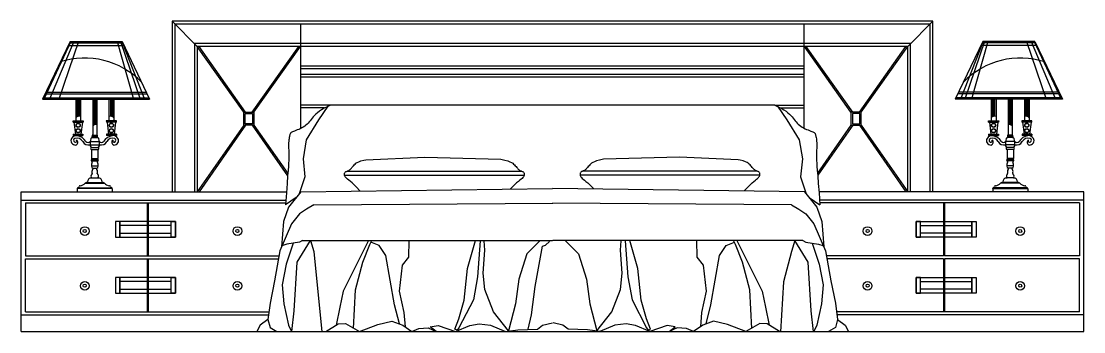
# Model space of a CAD drawing. Header units: millimetres. Extents: x 3060 to 28796, y 18778 to 36190.
# Drawn here: x 21089 to 24889, y 31130 to 32241 of the extents above; entities that cross this region are included whole.
import ezdxf

# ---------------------------------------------------------------- set-up
doc = ezdxf.new("R2010")
doc.units = ezdxf.units.MM

# ---------------------------------------------------------------- blocks, each defined once
blk = doc.blocks.new('A$C00A85CD1')
for p, q in [((3260.3, 1111), (539.7, 1111)), ((539.7, 1111), (539.7, 501)), ((539.7, 1111), (629.7, 1021)), ((3260.3, 1111), (3170.3, 1021)), ((3260.3, 501), (3260.3, 1111)), ((3250.3, 1101), (549.7, 1101)), ((549.7, 1101), (549.7, 501)), ((1000, 726.7), (1000, 1101)), ((2800, 728.4), (2800, 1101)), ((3250.3, 501), (3250.3, 1101)), ((174.4, 1038.6), (75.8, 832.4)), ((177, 1038.6), (80.8, 832.4)), ((188.5, 1038.6), (100.7, 832.4)), ((204.5, 1038.6), (133.9, 832.4)), ((172.4, 1034.4), (360.4, 1034.4)), ((174.4, 1038.6), (360.7, 1038.6)), ((342.6, 1038.6), (401.1, 832.4)), ((355.4, 1038.6), (425, 832.4)), ((359.3, 1038.6), (441.1, 832.4)), ((360.7, 1038.6), (459.3, 832.4)), ((3180.3, 1031), (619.7, 1031)), ((619.7, 1031), (619.7, 501)), ((3180.3, 501), (3180.3, 1031)), ((3439.3, 1038.6), (3340.7, 832.4)), ((3440.7, 1038.6), (3358.9, 832.4)), ((3444.6, 1038.6), (3375, 832.4)), ((3457.4, 1038.6), (3398.9, 832.4)), ((3625.6, 1038.6), (3439.3, 1038.6)), ((3627.6, 1034.4), (3439.6, 1034.4)), ((3595.5, 1038.6), (3666.1, 832.4)), ((3611.5, 1038.6), (3699.3, 832.4)), ((3623, 1038.6), (3719.2, 832.4)), ((3625.6, 1038.6), (3724.2, 832.4)), ((167.7, 1024.6), (367.4, 1024.6)), ((796.2, 786.3), (629.7, 1021)), ((3170.3, 1021), (629.7, 1021)), ((629.7, 1021), (629.7, 501)), ((802.4, 786.3), (635.9, 1021)), ((826.2, 786.3), (992.7, 1021)), ((832.4, 786.3), (998.9, 1021)), ((2967.6, 786.3), (2801.1, 1021)), ((2973.8, 786.3), (2807.3, 1021)), ((2997.6, 786.3), (3164.1, 1021)), ((3003.8, 786.3), (3170.3, 1021)), ((3170.3, 501), (3170.3, 1021)), ((3632.3, 1024.6), (3432.6, 1024.6)), ((2800, 950.4), (1000, 950.4)), ((2800, 940.4), (1000, 940.4)), ((2800, 921), (1000, 921)), ((2800, 911), (1000, 911)), ((77.8, 836.6), (457.3, 836.6)), ((84.7, 851.1), (450.4, 851.1)), ((87.4, 856.8), (447.7, 856.8)), ((3722.2, 836.6), (3342.7, 836.6)), ((3715.3, 851.1), (3349.6, 851.1)), ((3712.6, 856.8), (3352.3, 856.8)), ((75.8, 832.4), (459.3, 832.4)), ((194.8, 832.4), (194.8, 754.6)), ((195.8, 832.4), (195.8, 766.4)), ((197.6, 832.4), (197.6, 768)), ((202.1, 832.4), (202.1, 770.6)), ((207, 832.4), (207, 771.5)), ((212.3, 832.4), (212.3, 754.6)), ((256, 832.4), (256, 705.5)), ((256.9, 832.4), (256.9, 736.5)), ((257.6, 832.4), (257.6, 737.4)), ((259.2, 832.4), (259.2, 739.2)), ((262, 832.4), (262, 740.5)), ((267.1, 832.4), (267.1, 741.4)), ((270, 832.4), (270, 705.5)), ((313.7, 832.4), (313.7, 754.6)), ((319, 832.4), (319, 771.5)), ((323.8, 832.4), (323.8, 770.6)), ((328.4, 832.4), (328.4, 768)), ((330.1, 832.4), (330.1, 766.4)), ((331.1, 832.4), (331.1, 754.6)), ((1106.6, 811), (1000, 811)), ((1083.2, 801), (1000, 801)), ((1096.7, 806.8), (1063.7, 758.5)), ((1083.3, 799.8), (1074, 794.3)), ((1094, 805.3), (1083.3, 799.8)), ((1106.6, 811), (1094, 805.3)), ((2694.8, 811), (1106.6, 811)), ((2694.8, 811), (2800, 811)), ((2694.8, 811), (2707.3, 805.3)), ((2704.7, 806.8), (2737.7, 758.5)), ((2707.3, 805.3), (2718.1, 799.8)), ((2718.1, 799.8), (2727.3, 794.3)), ((2718.2, 801), (2800, 801)), ((3724.2, 832.4), (3340.7, 832.4)), ((3468.9, 832.4), (3468.9, 754.6)), ((3469.9, 832.4), (3469.9, 766.4)), ((3471.6, 832.4), (3471.6, 768)), ((3476.2, 832.4), (3476.2, 770.6)), ((3481, 832.4), (3481, 771.5)), ((3486.3, 832.4), (3486.3, 754.6)), ((3530, 832.4), (3530, 705.5)), ((3532.9, 832.4), (3532.9, 741.4)), ((3538, 832.4), (3538, 740.5)), ((3540.8, 832.4), (3540.8, 739.2)), ((3542.4, 832.4), (3542.4, 737.4)), ((3543.1, 832.4), (3543.1, 736.5)), ((3544, 832.4), (3544, 705.5)), ((3587.7, 832.4), (3587.7, 754.6)), ((3593, 832.4), (3593, 771.5)), ((3597.9, 832.4), (3597.9, 770.6)), ((3602.4, 832.4), (3602.4, 768)), ((3604.2, 832.4), (3604.2, 766.4)), ((3605.2, 832.4), (3605.2, 754.6)), ((796.2, 786.3), (832.4, 786.3)), ((796.2, 738.9), (796.2, 786.3)), ((801.2, 781.3), (827.4, 781.3)), ((801.2, 743.9), (801.2, 781.3)), ((827.4, 781.3), (827.4, 743.9)), ((832.4, 786.3), (832.4, 738.9)), ((1040.5, 764.2), (1036.8, 759.6)), ((1044.5, 768.9), (1040.5, 764.2)), ((1048.8, 773.8), (1044.5, 768.9)), ((1053.8, 778.7), (1048.8, 773.8)), ((1059.5, 783.8), (1053.8, 778.7)), ((1066.2, 789), (1059.5, 783.8)), ((1074, 794.3), (1066.2, 789)), ((2727.3, 794.3), (2735.2, 789)), ((2735.2, 789), (2741.9, 783.8)), ((2741.9, 783.8), (2747.6, 778.7)), ((2747.6, 778.7), (2752.5, 773.8)), ((2752.5, 773.8), (2756.9, 768.9)), ((2756.9, 768.9), (2760.9, 764.2)), ((2760.9, 764.2), (2764.6, 759.6)), ((3003.8, 786.3), (2967.6, 786.3)), ((2967.6, 786.3), (2967.6, 738.9)), ((2998.8, 781.3), (2972.6, 781.3)), ((2972.6, 781.3), (2972.6, 743.9)), ((2998.8, 743.9), (2998.8, 781.3)), ((3003.8, 738.9), (3003.8, 786.3)), ((185.2, 754.6), (222, 754.6)), ((185.5, 749.6), (185.2, 754.6)), ((185.5, 749.6), (221.6, 749.6)), ((188.3, 749.6), (193.6, 707.4)), ((218.8, 749.6), (213.5, 707.4)), ((222, 754.6), (221.6, 749.6)), ((304, 754.6), (304.4, 749.6)), ((340.8, 754.6), (304, 754.6)), ((340.5, 749.6), (304.4, 749.6)), ((307.2, 749.6), (312.4, 707.4)), ((337.6, 749.6), (332.4, 707.4)), ((340.5, 749.6), (340.8, 754.6)), ((796.2, 738.9), (629.7, 501)), ((802.3, 738.9), (635.8, 501)), ((832.4, 738.9), (796.2, 738.9)), ((827.4, 743.9), (801.2, 743.9)), ((826.3, 738.9), (952.8, 558.2)), ((832.4, 738.9), (953.4, 566)), ((992.3, 724.2), (986.9, 722)), ((997.9, 726.7), (992.3, 724.2)), ((1003.4, 729.4), (997.9, 726.7)), ((1008.8, 732.4), (1003.4, 729.4)), ((1013.8, 735.6), (1008.8, 732.4)), ((1018.3, 739.1), (1013.8, 735.6)), ((1022.3, 742.8), (1018.3, 739.1)), ((1063.7, 758.5), (1019.4, 686.4)), ((1026.1, 746.7), (1022.3, 742.8)), ((1029.7, 750.8), (1026.1, 746.7)), ((1033.2, 755.1), (1029.7, 750.8)), ((1036.8, 759.6), (1033.2, 755.1)), ((2737.7, 758.5), (2781.9, 686.4)), ((2764.6, 759.6), (2768.1, 755.1)), ((2768.1, 755.1), (2771.7, 750.8)), ((2771.7, 750.8), (2775.2, 746.7)), ((2775.2, 746.7), (2779, 742.8)), ((2779, 742.8), (2783.1, 739.1)), ((2783.1, 739.1), (2787.6, 735.6)), ((2787.6, 735.6), (2792.6, 732.4)), ((2792.6, 732.4), (2797.9, 729.4)), ((2797.9, 729.4), (2803.5, 726.7)), ((2803.5, 726.7), (2809, 724.2)), ((2809, 724.2), (2814.5, 722)), ((2967.6, 738.9), (2847.8, 567.8)), ((2973.7, 738.9), (2848.4, 559.9)), ((2967.6, 738.9), (3003.8, 738.9)), ((2972.6, 743.9), (2998.8, 743.9)), ((2997.7, 738.9), (3164.2, 501)), ((3003.8, 738.9), (3170.3, 501)), ((3459.5, 749.6), (3459.2, 754.6)), ((3459.2, 754.6), (3496, 754.6)), ((3459.5, 749.6), (3495.6, 749.6)), ((3462.4, 749.6), (3467.6, 707.4)), ((3492.8, 749.6), (3487.6, 707.4)), ((3496, 754.6), (3495.6, 749.6)), ((3614.8, 754.6), (3578, 754.6)), ((3578, 754.6), (3578.4, 749.6)), ((3614.5, 749.6), (3578.4, 749.6)), ((3581.2, 749.6), (3586.5, 707.4)), ((3611.7, 749.6), (3606.4, 707.4)), ((3614.5, 749.6), (3614.8, 754.6)), ((185.9, 707.4), (220.8, 707.4)), ((185.9, 707.4), (185.9, 702.4)), ((185.9, 702.4), (220.8, 702.4)), ((220.8, 707.4), (220.8, 702.4)), ((272.5, 697.3), (253.5, 697.3)), ((253.8, 701), (272.2, 701)), ((254.2, 703.8), (271.7, 703.8)), ((254.2, 695.4), (271.7, 695.4)), ((305.2, 707.4), (305.2, 702.4)), ((340.1, 707.4), (305.2, 707.4)), ((340.1, 702.4), (305.2, 702.4)), ((340.1, 707.4), (340.1, 702.4)), ((957.1, 686.3), (956.6, 681.4)), ((957.7, 690.7), (957.1, 686.3)), ((958.3, 694.6), (957.7, 690.7)), ((959, 698.1), (958.3, 694.6)), ((959.8, 701.1), (959, 698.1)), ((960.5, 703.7), (959.8, 701.1)), ((961.2, 706), (960.5, 703.7)), ((961.8, 707.8), (961.2, 706)), ((962.5, 709.4), (961.8, 707.8)), ((963.2, 710.7), (962.5, 709.4)), ((964.3, 711.9), (963.2, 710.7)), ((965.7, 713.1), (964.3, 711.9)), ((967.6, 714.2), (965.7, 713.1)), ((970, 715.4), (967.6, 714.2)), ((973.2, 716.7), (970, 715.4)), ((977.2, 718.2), (973.2, 716.7)), ((981.8, 720), (977.2, 718.2)), ((986.9, 722), (981.8, 720)), ((1019.4, 686.4), (1007.8, 618.9)), ((2781.9, 686.4), (2793.6, 618.9)), ((2814.5, 722), (2819.6, 720)), ((2819.6, 720), (2824.2, 718.2)), ((2824.2, 718.2), (2828.1, 716.7)), ((2828.1, 716.7), (2831.3, 715.4)), ((2831.3, 715.4), (2833.8, 714.2)), ((2833.8, 714.2), (2835.7, 713.1)), ((2835.7, 713.1), (2837.1, 711.9)), ((2837.1, 711.9), (2838.1, 710.7)), ((2838.1, 710.7), (2838.9, 709.4)), ((2838.9, 709.4), (2839.6, 707.8)), ((2839.6, 707.8), (2840.2, 706)), ((2840.2, 706), (2840.8, 703.7)), ((2840.8, 703.7), (2841.6, 701.1)), ((2841.6, 701.1), (2842.3, 698.1)), ((2842.3, 698.1), (2843, 694.6)), ((2843, 694.6), (2843.7, 690.7)), ((2843.7, 690.7), (2844.3, 686.3)), ((2844.3, 686.3), (2844.7, 681.4)), ((3459.9, 707.4), (3459.9, 702.4)), ((3459.9, 707.4), (3494.8, 707.4)), ((3459.9, 702.4), (3494.8, 702.4)), ((3494.8, 707.4), (3494.8, 702.4)), ((3527.5, 697.3), (3546.5, 697.3)), ((3546.2, 701), (3527.8, 701)), ((3545.8, 703.8), (3528.3, 703.8)), ((3545.8, 695.4), (3528.3, 695.4)), ((3614.1, 707.4), (3579.2, 707.4)), ((3579.2, 707.4), (3579.2, 702.4)), ((3614.1, 702.4), (3579.2, 702.4)), ((3614.1, 707.4), (3614.1, 702.4)), ((246.4, 669), (279.6, 669)), ((246.7, 680.8), (279.3, 680.8)), ((251.6, 659.7), (274.3, 659.7)), ((251.6, 651.7), (274.3, 651.7)), ((251.6, 651.7), (251.6, 620.1)), ((274.3, 651.7), (274.3, 620.1)), ((956.3, 675.9), (956.2, 670)), ((956.2, 670), (956.3, 663.6)), ((956.6, 681.4), (956.3, 675.9)), ((956.3, 663.6), (956.4, 656.8)), ((956.4, 656.8), (956.6, 649.7)), ((956.6, 649.7), (956.8, 642.4)), ((2844.8, 649.7), (2844.6, 642.4)), ((2844.7, 681.4), (2845, 675.9)), ((2845, 656.8), (2844.8, 649.7)), ((2845, 675.9), (2845.1, 670)), ((2845.1, 663.6), (2845, 656.8)), ((2845.1, 670), (2845.1, 663.6)), ((3553.6, 669), (3520.4, 669)), ((3553.3, 680.8), (3520.7, 680.8)), ((3548.4, 659.7), (3525.7, 659.7)), ((3548.4, 651.7), (3525.7, 651.7)), ((3525.7, 651.7), (3525.7, 620.1)), ((3548.4, 651.7), (3548.4, 620.1)), ((251.6, 620.1), (274.3, 620.1)), ((251.6, 615.7), (274.3, 615.7)), ((251.6, 611.3), (274.3, 611.3)), ((956.7, 612.5), (956.2, 603.7)), ((957, 620.1), (956.7, 612.5)), ((956.8, 642.4), (956.9, 635)), ((956.9, 635), (957, 627.5)), ((957, 627.5), (957, 620.1)), ((1007.8, 618.9), (1014.8, 553.8)), ((1201.4, 605.8), (1207.2, 608.6)), ((1207.2, 608.6), (1215.1, 611.4)), ((1215.1, 611.4), (1225.8, 614.2)), ((1225.8, 614.2), (1232.9, 615.7)), ((1232.9, 615.7), (1443.2, 625.1)), ((1443.2, 625.1), (1715.3, 617.1)), ((1715.3, 617.1), (1729.1, 614.2)), ((1729.1, 614.2), (1739.8, 611.4)), ((1739.8, 611.4), (1747.7, 608.6)), ((1747.7, 608.6), (1753.5, 605.8)), ((2049.8, 608.6), (2044, 605.8)), ((2057.7, 611.4), (2049.8, 608.6)), ((2068.4, 614.2), (2057.7, 611.4)), ((2082.2, 617.1), (2068.4, 614.2)), ((2354.3, 625.1), (2082.2, 617.1)), ((2564.6, 615.7), (2354.3, 625.1)), ((2571.7, 614.2), (2564.6, 615.7)), ((2582.4, 611.4), (2571.7, 614.2)), ((2590.3, 608.6), (2582.4, 611.4)), ((2596.1, 605.8), (2590.3, 608.6)), ((2793.6, 618.9), (2786.6, 553.8)), ((2844.4, 635), (2844.3, 627.5)), ((2844.3, 627.5), (2844.4, 620.1)), ((2844.6, 642.4), (2844.4, 635)), ((2844.4, 620.1), (2844.7, 612.5)), ((2844.7, 612.5), (2845.1, 603.7)), ((3548.4, 620.1), (3525.7, 620.1)), ((3548.4, 615.7), (3525.7, 615.7)), ((3548.4, 611.3), (3525.7, 611.3)), ((251.6, 593.8), (274.3, 593.8)), ((256.1, 585.1), (269.9, 585.1)), ((954.3, 577.5), (952.7, 557.4)), ((955.4, 592.5), (954.3, 577.5)), ((956.2, 603.7), (955.4, 592.5)), ((1157.3, 568.9), (1158.4, 570.5)), ((1158.4, 570.5), (1159.8, 571.8)), ((1159.8, 571.8), (1161.4, 572.9)), ((1161.4, 572.9), (1163.2, 573.7)), ((1163.2, 573.7), (1165.2, 574.5)), ((1165, 574.4), (1789.9, 574.4)), ((1165.2, 574.5), (1167.3, 575.3)), ((1167.3, 575.3), (1169.5, 576.2)), ((1169.5, 576.2), (1171.7, 577.4)), ((1171.7, 577.4), (1173.9, 578.9)), ((1173.9, 578.9), (1176.1, 580.8)), ((1176.1, 580.8), (1178.3, 583)), ((1178.3, 583), (1180.6, 585.5)), ((1180.6, 585.5), (1182.9, 588.2)), ((1182.9, 588.2), (1185.4, 591.1)), ((1185.4, 591.1), (1188, 594.1)), ((1188, 594.1), (1190.8, 597.1)), ((1190.8, 597.1), (1193.8, 600.1)), ((1193.8, 600.1), (1197.2, 602.9)), ((1197.2, 602.9), (1201.4, 605.8)), ((1753.5, 605.8), (1757.7, 602.9)), ((1757.7, 602.9), (1761.1, 600.1)), ((1761.1, 600.1), (1764.1, 597.1)), ((1764.1, 597.1), (1766.9, 594.1)), ((1766.9, 594.1), (1769.5, 591.1)), ((1769.5, 591.1), (1772, 588.2)), ((1772, 588.2), (1774.3, 585.5)), ((1774.3, 585.5), (1776.5, 583)), ((1776.5, 583), (1778.8, 580.8)), ((1778.8, 580.8), (1781, 578.9)), ((1781, 578.9), (1783.2, 577.4)), ((1783.2, 577.4), (1785.4, 576.2)), ((1785.4, 576.2), (1787.6, 575.3)), ((1787.6, 575.3), (1789.7, 574.5)), ((1789.7, 574.5), (1791.7, 573.7)), ((1791.7, 573.7), (1793.5, 572.9)), ((1793.5, 572.9), (1795.1, 571.8)), ((1795.1, 571.8), (1796.5, 570.5)), ((1796.5, 570.5), (1797.6, 568.9)), ((2001, 570.5), (1999.9, 568.9)), ((2002.4, 571.8), (2001, 570.5)), ((2004, 572.9), (2002.4, 571.8)), ((2005.8, 573.7), (2004, 572.9)), ((2007.8, 574.5), (2005.8, 573.7)), ((2632.4, 574.4), (2007.6, 574.4)), ((2009.9, 575.3), (2007.8, 574.5)), ((2012.1, 576.2), (2009.9, 575.3)), ((2014.3, 577.4), (2012.1, 576.2)), ((2016.5, 578.9), (2014.3, 577.4)), ((2018.7, 580.8), (2016.5, 578.9)), ((2020.9, 583), (2018.7, 580.8)), ((2023.2, 585.5), (2020.9, 583)), ((2025.5, 588.2), (2023.2, 585.5)), ((2028, 591.1), (2025.5, 588.2)), ((2030.6, 594.1), (2028, 591.1)), ((2033.4, 597.1), (2030.6, 594.1)), ((2036.4, 600.1), (2033.4, 597.1)), ((2039.7, 602.9), (2036.4, 600.1)), ((2044, 605.8), (2039.7, 602.9)), ((2600.3, 602.9), (2596.1, 605.8)), ((2603.7, 600.1), (2600.3, 602.9)), ((2606.7, 597.1), (2603.7, 600.1)), ((2609.5, 594.1), (2606.7, 597.1)), ((2612.1, 591.1), (2609.5, 594.1)), ((2614.5, 588.2), (2612.1, 591.1)), ((2616.9, 585.5), (2614.5, 588.2)), ((2619.1, 583), (2616.9, 585.5)), ((2621.3, 580.8), (2619.1, 583)), ((2623.6, 578.9), (2621.3, 580.8)), ((2625.8, 577.4), (2623.6, 578.9)), ((2628, 576.2), (2625.8, 577.4)), ((2630.2, 575.3), (2628, 576.2)), ((2632.3, 574.5), (2630.2, 575.3)), ((2634.2, 573.7), (2632.3, 574.5)), ((2636.1, 572.9), (2634.2, 573.7)), ((2637.7, 571.8), (2636.1, 572.9)), ((2639.1, 570.5), (2637.7, 571.8)), ((2640.2, 568.9), (2639.1, 570.5)), ((2845.1, 603.7), (2845.9, 592.5)), ((2845.9, 592.5), (2847.1, 577.5)), ((2847.1, 577.5), (2848.6, 557.4)), ((3548.4, 593.8), (3525.7, 593.8)), ((3543.9, 585.1), (3530.1, 585.1)), ((235.1, 533.9), (291.2, 533.9)), ((251.6, 550.2), (274.3, 550.2)), ((251.6, 550.2), (274.3, 550.2)), ((952.7, 557.4), (950.7, 530.9)), ((1014.8, 553.8), (993.7, 493.3)), ((1156.1, 564.7), (1156.5, 566.9)), ((1156.1, 562.3), (1156.1, 564.7)), ((1156.5, 559.7), (1156.1, 562.3)), ((1156.5, 566.9), (1157.3, 568.9)), ((1156.5, 560.1), (1798.4, 560.1)), ((1157.5, 557), (1156.5, 559.7)), ((1159, 554.3), (1157.5, 557)), ((1161.1, 551.6), (1159, 554.3)), ((1163.9, 548.8), (1161.1, 551.6)), ((1167.4, 545.9), (1163.9, 548.8)), ((1171.7, 542.4), (1167.4, 545.9)), ((1177, 538), (1171.7, 542.4)), ((1183.3, 532.6), (1177, 538)), ((1190.7, 525.8), (1183.3, 532.6)), ((1771.6, 532.6), (1764.2, 525.8)), ((1777.9, 538), (1771.6, 532.6)), ((1783.2, 542.4), (1777.9, 538)), ((1787.5, 545.9), (1783.2, 542.4)), ((1791, 548.8), (1787.5, 545.9)), ((1793.8, 551.6), (1791, 548.8)), ((1795.9, 554.3), (1793.8, 551.6)), ((1797.4, 557), (1795.9, 554.3)), ((1798.4, 559.7), (1797.4, 557)), ((1797.6, 568.9), (1798.4, 566.9)), ((1798.4, 566.9), (1798.8, 564.7)), ((1798.8, 562.3), (1798.4, 559.7)), ((1798.8, 564.7), (1798.8, 562.3)), ((1999.1, 566.9), (1998.7, 564.7)), ((1998.7, 564.7), (1998.7, 562.3)), ((1998.7, 562.3), (1999.1, 559.7)), ((2641, 560.1), (1999, 560.1)), ((1999.9, 568.9), (1999.1, 566.9)), ((1999.1, 559.7), (2000.1, 557)), ((2000.1, 557), (2001.6, 554.3)), ((2001.6, 554.3), (2003.7, 551.6)), ((2003.7, 551.6), (2006.4, 548.8)), ((2006.4, 548.8), (2010, 545.9)), ((2010, 545.9), (2014.3, 542.4)), ((2014.3, 542.4), (2019.6, 538)), ((2019.6, 538), (2025.9, 532.6)), ((2025.9, 532.6), (2033.3, 525.8)), ((2606.8, 525.8), (2614.2, 532.6)), ((2614.2, 532.6), (2620.5, 538)), ((2620.5, 538), (2625.8, 542.4)), ((2625.8, 542.4), (2630.1, 545.9)), ((2630.1, 545.9), (2633.6, 548.8)), ((2633.6, 548.8), (2636.4, 551.6)), ((2636.4, 551.6), (2638.5, 554.3)), ((2638.5, 554.3), (2640, 557)), ((2640, 557), (2641, 559.7)), ((2641, 566.9), (2640.2, 568.9)), ((2641.4, 564.7), (2641, 566.9)), ((2641, 559.7), (2641.4, 562.3)), ((2641.4, 562.3), (2641.4, 564.7)), ((2786.6, 553.8), (2807.7, 493.3)), ((2848.6, 557.4), (2850.7, 530.9)), ((3564.9, 533.9), (3508.8, 533.9)), ((3548.4, 550.2), (3525.7, 550.2)), ((3548.4, 550.2), (3525.7, 550.2)), ((0, 501), (948.4, 501)), ((0, 1), (0, 501)), ((200.4, 511.2), (200.4, 501)), ((200.4, 501), (325.5, 501)), ((325.4, 512.7), (201.2, 512.7)), ((202.7, 515.1), (323.2, 515.1)), ((228.6, 531.5), (297.3, 531.5)), ((325.5, 511.2), (325.5, 501)), ((948.1, 496.8), (944.9, 453.8)), ((950.7, 530.9), (948.1, 496.8)), ((999.9, 501), (955.4, 445.8)), ((999.9, 501), (1900, 513.1)), ((1199.3, 517.3), (1190.7, 525.8)), ((1211.5, 504.4), (1199.3, 517.3)), ((1755.6, 517.3), (1749.9, 511.3)), ((1764.2, 525.8), (1755.6, 517.3)), ((2801.5, 501), (1900, 513.1)), ((2033.3, 525.8), (2041.9, 517.3)), ((2041.9, 517.3), (2047.6, 511.3)), ((2586, 504.4), (2598.1, 517.3)), ((2598.1, 517.3), (2606.8, 525.8)), ((2801.4, 501), (2846, 445.8)), ((2850.7, 530.9), (2853.3, 496.8)), ((3800, 501), (2852.9, 501)), ((2853.3, 496.8), (2856.4, 453.8)), ((3474.5, 511.2), (3474.5, 501)), ((3599.6, 501), (3474.5, 501)), ((3474.6, 512.7), (3598.8, 512.7)), ((3597.3, 515.1), (3476.8, 515.1)), ((3571.4, 531.5), (3502.7, 531.5)), ((3599.6, 511.2), (3599.6, 501)), ((3800, 1), (3800, 501)), ((0, 471), (946.2, 471)), ((15, 461), (945.5, 461)), ((15, 461), (15, 271.3)), ((450.2, 461), (450.2, 271.3)), ((454.2, 461), (454.2, 271.3)), ((983.5, 480.7), (944.9, 453.8)), ((1046.8, 454.7), (1901.5, 460.7)), ((2754.6, 454.7), (1899.8, 460.7)), ((2817.8, 480.7), (2856.4, 453.8)), ((3800, 471), (2855.2, 471)), ((3785, 461), (2855.9, 461)), ((3298, 461), (3298, 271.3)), ((3302, 461), (3302, 271.3)), ((3785, 461), (3785, 271.3)), ((955.4, 445.8), (938.5, 395.1)), ((995, 421.6), (966.1, 386.6)), ((1019.7, 438.1), (995, 421.6)), ((1046.8, 454.7), (1019.7, 438.1)), ((2754.6, 454.7), (2781.6, 438.1)), ((2781.6, 438.1), (2806.4, 421.6)), ((2806.4, 421.6), (2835.2, 386.6)), ((2846, 445.8), (2862.9, 395.1)), ((352.6, 394.9), (337.2, 394.9)), ((337.2, 394.9), (337.2, 338.1)), ((450.2, 394.9), (352.6, 394.9)), ((352.6, 394.9), (352.6, 338.1)), ((352.6, 338.1), (352.6, 394.9)), ((450.2, 380.7), (352.6, 380.7)), ((352.6, 380.7), (352.6, 352.3)), ((551.7, 394.9), (454.2, 394.9)), ((536.3, 380.7), (454.2, 380.7)), ((536.3, 394.9), (551.7, 394.9)), ((536.3, 338.1), (536.3, 394.9)), ((551.7, 338.1), (551.7, 394.9)), ((551.7, 394.9), (551.7, 338.1)), ((551.7, 352.3), (551.7, 380.7)), ((966.1, 386.6), (924.9, 289.7)), ((938.5, 395.1), (931.1, 304.3)), ((2835.2, 386.6), (2876.5, 289.7)), ((2862.9, 395.1), (2870.3, 304.3)), ((3200.5, 338.1), (3200.5, 394.9)), ((3200.5, 394.9), (3298, 394.9)), ((3215.9, 394.9), (3200.5, 394.9)), ((3200.5, 394.9), (3200.5, 338.1)), ((3200.5, 352.3), (3200.5, 380.7)), ((3215.9, 338.1), (3215.9, 394.9)), ((3215.9, 380.7), (3298, 380.7)), ((3302, 394.9), (3399.5, 394.9)), ((3302, 380.7), (3399.5, 380.7)), ((3399.5, 394.9), (3399.5, 338.1)), ((3399.5, 394.9), (3415, 394.9)), ((3399.5, 338.1), (3399.5, 394.9)), ((3399.5, 380.7), (3399.5, 352.3)), ((3415, 394.9), (3415, 338.1)), ((352.6, 352.3), (450.2, 352.3)), ((454.2, 352.3), (536.3, 352.3)), ((3298, 352.3), (3215.9, 352.3)), ((3399.5, 352.3), (3302, 352.3)), ((337.2, 338.1), (352.6, 338.1)), ((352.6, 338.1), (450.2, 338.1)), ((454.2, 338.1), (551.7, 338.1)), ((551.7, 338.1), (536.3, 338.1)), ((935, 308.2), (931.5, 305.9)), ((950, 313), (935, 308.2)), ((973, 317.1), (947.5, 242.3)), ((995.6, 321.1), (950, 313)), ((986.7, 248.5), (1034.2, 326.8)), ((1006.1, 326.8), (995.6, 321.1)), ((1006.1, 326.8), (1900, 326.8)), ((1034.2, 326.8), (1046.6, 287.7)), ((1242.5, 326.8), (1151.7, 145.5)), ((1221.9, 248.5), (1246.6, 312.4)), ((1246.6, 312.4), (1253.8, 326.8)), ((1279.6, 308.3), (1250.6, 320.3)), ((1304.4, 273.2), (1279.6, 308.3)), ((1386.8, 326.8), (1384.8, 267.1)), ((1596.3, 225.8), (1624.5, 326.8)), ((1641.7, 324.8), (1631.3, 197)), ((1658.2, 291.8), (1656.1, 324.8)), ((1856.2, 326.8), (1808.7, 279.4)), ((1837.6, 162), (1864.4, 306.2)), ((1864.4, 306.2), (1874.7, 310.3)), ((1874.7, 310.3), (1889.2, 322.7)), ((2795.2, 326.8), (1901.4, 326.8)), ((1945.2, 326.8), (1992.6, 279.4)), ((2143.2, 291.8), (2145.3, 324.8)), ((2159.7, 324.8), (2170, 197)), ((2205.1, 225.8), (2176.9, 326.8)), ((2414.6, 326.8), (2416.5, 267.1)), ((2497, 273.2), (2521.7, 308.3)), ((2521.7, 308.3), (2550.8, 320.3)), ((2554.7, 312.4), (2547.5, 326.8)), ((2579.5, 248.5), (2554.7, 312.4)), ((2558.9, 326.8), (2649.6, 145.5)), ((2767.2, 326.8), (2754.8, 287.7)), ((2814.6, 248.5), (2767.2, 326.8)), ((2795.2, 326.8), (2805.8, 321.1)), ((2805.8, 321.1), (2851.4, 313)), ((2828.3, 317.1), (2853.8, 242.3)), ((2851.4, 313), (2866.3, 308.2)), ((2866.3, 308.2), (2869.9, 305.9)), ((3298, 338.1), (3200.5, 338.1)), ((3200.5, 338.1), (3215.9, 338.1)), ((3399.5, 338.1), (3302, 338.1)), ((3415, 338.1), (3399.5, 338.1)), ((15, 271.3), (921.7, 271.3)), ((924.9, 289.7), (906.3, 182.6)), ((1046.6, 287.7), (1075.4, 0)), ((1335.3, 96), (1304.4, 273.2)), ((1384.8, 267.1), (1362.1, 238.2)), ((1652, 209.4), (1658.2, 291.8)), ((1808.7, 279.4), (1779.8, 188.8)), ((1992.6, 279.4), (2021.5, 188.8)), ((2149.4, 209.4), (2143.2, 291.8)), ((2416.5, 267.1), (2439.2, 238.2)), ((2466, 96), (2497, 273.2)), ((2754.8, 287.7), (2725.9, 178.5)), ((2876.5, 289.7), (2895.1, 182.6)), ((3298, 271.3), (2879.7, 271.3)), ((3785, 271.3), (3302, 271.3)), ((15, 261.3), (919.9, 261.3)), ((15, 71), (15, 261.3)), ((450.2, 261.3), (450.2, 71)), ((454.2, 261.3), (454.2, 71)), ((947.5, 242.3), (933.1, 168.2)), ((976.4, 75.4), (986.7, 248.5)), ((1195.1, 149.6), (1221.9, 248.5)), ((1362.1, 238.2), (1351.8, 145.5)), ((2439.2, 238.2), (2449.5, 145.5)), ((2606.3, 149.6), (2579.5, 248.5)), ((2824.9, 75.4), (2814.6, 248.5)), ((2853.8, 242.3), (2868.3, 168.2)), ((3298, 261.3), (2881.4, 261.3)), ((3298, 261.3), (3298, 71)), ((3785, 261.3), (3302, 261.3)), ((3302, 261.3), (3302, 71)), ((3785, 71), (3785, 261.3)), ((352.6, 194.6), (337.2, 194.6)), ((337.2, 194.6), (337.2, 137.8)), ((450.2, 194.6), (352.6, 194.6)), ((352.6, 194.6), (352.6, 137.8)), ((352.6, 137.8), (352.6, 194.6)), ((551.7, 194.6), (454.2, 194.6)), ((536.3, 194.6), (551.7, 194.6)), ((536.3, 137.8), (536.3, 194.6)), ((551.7, 137.8), (551.7, 194.6)), ((551.7, 194.6), (551.7, 137.8)), ((1583.9, 112.5), (1596.3, 225.8)), ((1631.3, 197), (1616.9, 114.6)), ((1658.2, 151.7), (1652, 209.4)), ((2143.2, 151.7), (2149.4, 209.4)), ((2170, 197), (2184.5, 114.6)), ((2217.5, 112.5), (2205.1, 225.8)), ((3200.5, 137.8), (3200.5, 194.6)), ((3200.5, 194.6), (3298, 194.6)), ((3215.9, 194.6), (3200.5, 194.6)), ((3200.5, 194.6), (3200.5, 137.8)), ((3215.9, 137.8), (3215.9, 194.6)), ((3302, 194.6), (3399.5, 194.6)), ((3399.5, 194.6), (3399.5, 137.8)), ((3399.5, 194.6), (3415, 194.6)), ((3399.5, 137.8), (3399.5, 194.6)), ((3415, 194.6), (3415, 137.8)), ((450.2, 180.4), (352.6, 180.4)), ((352.6, 180.4), (352.6, 152)), ((352.6, 152), (450.2, 152)), ((536.3, 180.4), (454.2, 180.4)), ((454.2, 152), (536.3, 152)), ((551.7, 152), (551.7, 180.4)), ((906.3, 182.6), (889.8, 102.2)), ((933.1, 168.2), (939.3, 100.2)), ((1779.8, 188.8), (1767.5, 100.2)), ((1825.2, 61), (1837.6, 162)), ((2021.5, 188.8), (2033.9, 100.2)), ((2725.9, 178.5), (2715.6, 0)), ((2868.3, 168.2), (2862.1, 100.2)), ((2895.1, 182.6), (2911.6, 102.2)), ((3200.5, 152), (3200.5, 180.4)), ((3215.9, 180.4), (3298, 180.4)), ((3298, 152), (3215.9, 152)), ((3302, 180.4), (3399.5, 180.4)), ((3399.5, 152), (3302, 152)), ((3399.5, 180.4), (3399.5, 152)), ((337.2, 137.8), (352.6, 137.8)), ((352.6, 137.8), (450.2, 137.8)), ((454.2, 137.8), (551.7, 137.8)), ((551.7, 137.8), (536.3, 137.8)), ((1151.7, 145.5), (1139.4, 87.8)), ((1188.9, 11.6), (1195.1, 149.6)), ((1351.8, 145.5), (1368.3, 69.2)), ((1616.9, 114.6), (1565.3, 13.6)), ((1689.1, 71.3), (1658.2, 151.7)), ((2112.3, 71.3), (2143.2, 151.7)), ((2184.5, 114.6), (2236, 13.6)), ((2449.5, 145.5), (2433, 69.2)), ((2612.5, 11.6), (2606.3, 149.6)), ((2649.6, 145.5), (2662, 87.8)), ((3298, 137.8), (3200.5, 137.8)), ((3200.5, 137.8), (3215.9, 137.8)), ((3399.5, 137.8), (3302, 137.8)), ((3415, 137.8), (3399.5, 137.8)), ((889.8, 102.2), (881.5, 44.5)), ((939.3, 100.2), (955.8, 23.9)), ((1139.4, 87.8), (1126.1, 23.6)), ((1352.3, 28.3), (1335.3, 96)), ((1565.3, 46.6), (1583.9, 112.5)), ((1767.5, 100.2), (1742.7, 3.3)), ((2033.9, 100.2), (2058.6, 3.3)), ((2236, 46.6), (2217.5, 112.5)), ((2449.1, 28.3), (2466, 96)), ((2662, 87.8), (2675.3, 23.6)), ((2862.1, 100.2), (2845.6, 23.9)), ((2911.6, 102.2), (2919.8, 44.5)), ((0, 61), (883.9, 61)), ((15, 71), (885.3, 71)), ((881.7, 44.1), (854.7, 23.9)), ((881.5, 44.5), (889.8, 15.7)), ((967.9, 1), (976.4, 75.4)), ((1275.5, 26), (1325, 38.3)), ((1325, 38.3), (1364.2, 23.9)), ((1368.3, 69.2), (1372.6, 18.2)), ((1550.9, 9.5), (1565.3, 46.6)), ((1743.1, 2.8), (1689.1, 71.3)), ((1812.8, 9.5), (1825.2, 61)), ((2058.2, 2.8), (2112.3, 71.3)), ((2250.5, 9.5), (2236, 46.6)), ((2433, 69.2), (2428.8, 18.2)), ((2476.4, 38.3), (2437.2, 23.9)), ((2525.9, 26), (2476.4, 38.3)), ((2833.4, 1), (2824.9, 75.4)), ((2919.8, 44.5), (2911.6, 15.7)), ((3785, 71), (2916, 71)), ((3800, 61), (2917.5, 61)), ((2919.7, 44.1), (2946.6, 23.9)), ((0, 1), (3800, 1)), ((854.7, 23.9), (842.2, 1)), ((889.8, 15.7), (914.5, 1.3)), ((955.8, 23.9), (966.1, 1.3)), ((1089.9, 1.3), (1133.2, 28)), ((1133.2, 28), (1160, 30.1)), ((1160, 30.1), (1209.5, 1.3)), ((1209.5, 1.3), (1275.5, 26)), ((1364.2, 23.9), (1397.2, 1.3)), ((1397.2, 1.3), (1421.9, 11.6)), ((1421.9, 11.6), (1454.9, 13.6)), ((1454.9, 13.6), (1483.8, 1.3)), ((1462.2, 17.7), (1491.1, 21.9)), ((1483.8, 1.3), (1462.2, 17.7)), ((1491.1, 21.9), (1553, 1.3)), ((1559.1, 5.4), (1550.9, 9.5)), ((1553, 1.3), (1604.5, 21.9)), ((1565.3, 13.6), (1559.1, 5.4)), ((1604.5, 21.9), (1637.5, 28)), ((1637.5, 28), (1678.8, 23.9)), ((1678.8, 23.9), (1732.4, 1.3)), ((1732.4, 1.3), (1775.7, 7.4)), ((1775.7, 7.4), (1845.8, 9.5)), ((1845.8, 9.5), (1864.4, 23.9)), ((1864.4, 23.9), (1899.5, 32.2)), ((1936.9, 23.9), (1901.9, 32.2)), ((1955.5, 9.5), (1936.9, 23.9)), ((2025.6, 7.4), (1955.5, 9.5)), ((2069, 1.3), (2025.6, 7.4)), ((2122.6, 23.9), (2069, 1.3)), ((2163.8, 28), (2122.6, 23.9)), ((2196.8, 21.9), (2163.8, 28)), ((2248.4, 1.3), (2196.8, 21.9)), ((2236, 13.6), (2242.2, 5.4)), ((2242.2, 5.4), (2250.5, 9.5)), ((2310.3, 21.9), (2248.4, 1.3)), ((2339.2, 17.7), (2310.3, 21.9)), ((2317.5, 1.3), (2339.2, 17.7)), ((2346.4, 13.6), (2317.5, 1.3)), ((2379.4, 11.6), (2346.4, 13.6)), ((2404.2, 1.3), (2379.4, 11.6)), ((2437.2, 23.9), (2404.2, 1.3)), ((2591.9, 1.3), (2525.9, 26)), ((2641.4, 30.1), (2591.9, 1.3)), ((2668.2, 28), (2641.4, 30.1)), ((2711.5, 1.3), (2668.2, 28)), ((2845.6, 23.9), (2835.2, 1.3)), ((2911.6, 15.7), (2886.8, 1.3)), ((2946.6, 23.9), (2959.1, 1))]:
    blk.add_line(p, q)
for centre, radius in [((203.6, 739), 7.64), ((203.6, 719.2), 7.64), ((203.6, 739), 6.7), ((203.6, 719.2), 6.7), ((322.4, 739), 7.64), ((322.4, 719.2), 7.64), ((322.4, 739), 6.7), ((322.4, 719.2), 6.7), ((3477.6, 739), 7.64), ((3477.6, 719.2), 7.64), ((3477.6, 739), 6.7), ((3477.6, 719.2), 6.7), ((3596.4, 739), 7.64), ((3596.4, 719.2), 7.64), ((3596.4, 739), 6.7), ((3596.4, 719.2), 6.7), ((227.1, 360.5), 15.5), ((227.1, 360.5), 5.48), ((772.9, 360.5), 15.5), ((772.9, 360.5), 5.48), ((3027.1, 360.5), 15.5), ((3027.1, 360.5), 5.48), ((3572.9, 360.5), 15.5), ((3572.9, 360.5), 5.48), ((227.1, 164.7), 15.5), ((227.1, 164.7), 5.48), ((772.9, 164.7), 15.5), ((772.9, 164.7), 5.48), ((3027.1, 164.7), 15.5), ((3027.1, 164.7), 5.48), ((3572.9, 164.7), 15.5), ((3572.9, 164.7), 5.48)]:
    blk.add_circle(centre, radius)
for centre, radius, start, end in [((227, 695.8), 283.5, 44.2573, 107.9805), ((3573, 695.8), 283.5, 72.0195, 135.7427), ((207.3, 755.9), 15.6, 71.3744, 143.3848), ((318.6, 755.9), 15.6, 36.6152, 108.6256), ((3481.4, 755.9), 15.6, 71.3744, 143.3848), ((3592.7, 755.9), 15.6, 36.6152, 108.6256), ((267.2, 725.8), 15.6, 79.611, 135.8323), ((3532.8, 725.8), 15.6, 44.1677, 100.389), ((193.4, 683.8), 15.6, 148.1664, 275.3482), ((197.2, 682.4), 19.5, 81.0012, 150.4554), ((194.6, 685.1), 7.24, 114.2793, 241.5764), ((193.7, 683.2), 5.15, 240.2946, 29.6518), ((199.3, 670.4), 22.7, 25.6179, 109.7237), ((192.6, 677.8), 9.75, 283.4603, 55.2811), ((193.2, 657.5), 44.7, 31.5763, 80.9346), ((311.6, 673.3), 65.4, 164.303, 186.6291), ((255.1, 688.6), 6.9, 97.3238, 159.6748), ((255.8, 699), 2.85, 134.9237, 215.5421), ((254, 696.4), 1.03, 117.5791, 284.7713), ((255.4, 702.2), 2, 126.2219, 216.3122), ((254.1, 705.7), 1.94, 275.3555, 5.3957), ((271.9, 705.7), 1.94, 174.6043, 264.6445), ((270.5, 702.2), 2, 323.6878, 53.7781), ((272, 696.4), 1.03, 255.2287, 62.4209), ((270.8, 688.6), 6.9, 20.3252, 82.6762), ((270.1, 699), 2.85, 324.4579, 45.0763), ((214.4, 673.3), 65.4, 353.3709, 15.697), ((332.8, 657.5), 44.7, 99.0654, 148.4237), ((326.7, 670.4), 22.7, 70.2763, 154.3821), ((333.3, 677.8), 9.75, 124.7189, 256.5397), ((328.8, 682.4), 19.5, 29.5446, 98.9988), ((332.3, 683.2), 5.15, 150.3482, 299.7054), ((332.5, 683.8), 15.6, 264.6518, 31.8336), ((331.4, 685.1), 7.24, 298.4236, 65.7207), ((3467.5, 683.8), 15.6, 148.1664, 275.3482), ((3471.2, 682.4), 19.5, 81.0012, 150.4554), ((3468.6, 685.1), 7.24, 114.2793, 241.5764), ((3467.7, 683.2), 5.15, 240.2946, 29.6518), ((3473.3, 670.4), 22.7, 25.6179, 109.7237), ((3466.7, 677.8), 9.75, 283.4603, 55.2811), ((3467.2, 657.5), 44.7, 31.5763, 80.9346), ((3585.6, 673.3), 65.4, 164.303, 186.6291), ((3529.2, 688.6), 6.9, 97.3238, 159.6748), ((3529.9, 699), 2.85, 134.9237, 215.5421), ((3528, 696.4), 1.03, 117.5791, 284.7713), ((3529.5, 702.2), 2, 126.2219, 216.3122), ((3528.1, 705.7), 1.94, 275.3555, 5.3957), ((3545.9, 705.7), 1.94, 174.6043, 264.6445), ((3544.6, 702.2), 2, 323.6878, 53.7781), ((3546, 696.4), 1.03, 255.2287, 62.4209), ((3544.9, 688.6), 6.9, 20.3252, 82.6762), ((3544.2, 699), 2.85, 324.4579, 45.0763), ((3488.4, 673.3), 65.4, 353.3709, 15.697), ((3606.8, 657.5), 44.7, 99.0654, 148.4237), ((3600.7, 670.4), 22.7, 70.2763, 154.3821), ((3607.4, 677.8), 9.75, 124.7189, 256.5397), ((3602.8, 682.4), 19.5, 29.5446, 98.9988), ((3606.3, 683.2), 5.15, 150.3482, 299.7054), ((3606.6, 683.8), 15.6, 264.6518, 31.8336), ((3605.4, 685.1), 7.24, 298.4236, 65.7207), ((240.3, 691.9), 23.6, 209.6384, 284.8712), ((239.1, 688.4), 10.7, 223.9925, 315.0817), ((254.5, 667.1), 7.94, 190.2331, 249.009), ((252, 655.7), 4.02, 95.3729, 264.6271), ((271.5, 667.1), 7.94, 290.991, 349.7669), ((274, 655.7), 4.02, 275.3729, 84.6271), ((286.9, 688.4), 10.7, 224.9183, 316.0075), ((285.7, 691.9), 23.6, 255.1288, 330.3616), ((3514.3, 691.9), 23.6, 209.6384, 284.8712), ((3513.1, 688.4), 10.7, 223.9925, 315.0817), ((3528.5, 667.1), 7.94, 190.2331, 249.009), ((3526, 655.7), 4.02, 95.3729, 264.6271), ((3545.5, 667.1), 7.94, 290.991, 349.7669), ((3548, 655.7), 4.02, 275.3729, 84.6271), ((3560.9, 688.4), 10.7, 224.9183, 316.0075), ((3559.7, 691.9), 23.6, 255.1288, 330.3616), ((252.3, 613.5), 2.29, 107.527, 252.473), ((250.8, 617.9), 2.32, 289.6261, 70.3739), ((250.6, 607.9), 3.57, 326.5024, 72.473), ((275.4, 607.9), 3.57, 107.527, 213.4976), ((275.1, 617.9), 2.32, 109.6261, 250.3739), ((273.7, 613.5), 2.29, 287.527, 72.473), ((3526.3, 613.5), 2.29, 107.527, 252.473), ((3524.9, 617.9), 2.32, 289.6261, 70.3739), ((3524.6, 607.9), 3.57, 326.5024, 72.473), ((3549.4, 607.9), 3.57, 107.527, 213.4976), ((3549.2, 617.9), 2.32, 109.6261, 250.3739), ((3547.7, 613.5), 2.29, 287.527, 72.473), ((272.4, 595.2), 21.7, 150.4909, 186.4074), ((259.9, 593.3), 9.06, 183.2657, 245.1562), ((268.7, 572.1), 15.8, 147.5465, 200.4242), ((253.7, 583.2), 3.07, 301.9861, 38.4322), ((272.3, 583.2), 3.07, 141.5678, 238.0139), ((266.1, 593.3), 9.06, 294.8438, 356.7343), ((257.3, 572.1), 15.8, 339.5758, 32.4535), ((253.5, 595.2), 21.7, 353.5926, 29.5091), ((3546.5, 595.2), 21.7, 150.4909, 186.4074), ((3533.9, 593.3), 9.06, 183.2657, 245.1562), ((3542.7, 572.1), 15.8, 147.5465, 200.4242), ((3527.7, 583.2), 3.07, 301.9861, 38.4322), ((3546.3, 583.2), 3.07, 141.5678, 238.0139), ((3540.1, 593.3), 9.06, 294.8438, 356.7343), ((3531.3, 572.1), 15.8, 339.5758, 32.4535), ((3527.6, 595.2), 21.7, 353.5926, 29.5091), ((233.8, 527), 6.86, 93.1159, 138.3799), ((233.2, 537.3), 3.49, 273.1159, 353.8917), ((253.1, 535.2), 16.5, 139.9289, 173.8917), ((250.1, 537.7), 12.5, 82.7695, 139.9289), ((257, 555.9), 7.86, 125.0632, 226.6883), ((250.4, 565.3), 3.66, 305.0632, 20.4242), ((275.6, 565.3), 3.66, 159.5758, 234.9368), ((269, 555.9), 7.86, 313.3117, 54.9368), ((275.9, 537.7), 12.5, 40.0711, 97.2305), ((272.9, 535.2), 16.5, 6.1083, 40.0711), ((292.8, 537.3), 3.49, 186.1083, 266.8841), ((292.2, 527), 6.86, 41.6201, 86.8841), ((3507.8, 527), 6.86, 93.1159, 138.3799), ((3507.2, 537.3), 3.49, 273.1159, 353.8917), ((3527.1, 535.2), 16.5, 139.9289, 173.8917), ((3524.1, 537.7), 12.5, 82.7695, 139.9289), ((3531, 555.9), 7.86, 125.0632, 226.6883), ((3524.4, 565.3), 3.66, 305.0632, 20.4242), ((3549.6, 565.3), 3.66, 159.5758, 234.9368), ((3543, 555.9), 7.86, 313.3117, 54.9368), ((3549.9, 537.7), 12.5, 40.0711, 97.2305), ((3546.9, 535.2), 16.5, 6.1083, 40.0711), ((3566.8, 537.3), 3.49, 186.1083, 266.8841), ((3566.2, 527), 6.86, 41.6201, 86.8841), ((203.3, 512.2), 3.04, 101.1601, 198.2827), ((201.7, 520.2), 5.16, 281.1601, 351.0314), ((210.7, 518.8), 3.89, 93.4629, 171.0314), ((208.8, 549.1), 26.5, 273.4629, 318.3799), ((317.1, 549.1), 26.5, 221.6201, 266.5371), ((315.3, 518.8), 3.89, 8.9686, 86.5371), ((324.2, 520.2), 5.16, 188.9686, 258.8399), ((322.7, 512.2), 3.04, 341.7173, 78.8399), ((3477.3, 512.2), 3.04, 101.1601, 198.2827), ((3475.8, 520.2), 5.16, 281.1601, 351.0314), ((3484.7, 518.8), 3.89, 93.4629, 171.0314), ((3482.9, 549.1), 26.5, 273.4629, 318.3799), ((3591.2, 549.1), 26.5, 221.6201, 266.5371), ((3589.3, 518.8), 3.89, 8.9686, 86.5371), ((3598.3, 520.2), 5.16, 188.9686, 258.8399), ((3596.7, 512.2), 3.04, 341.7173, 78.8399)]:
    blk.add_arc(centre, radius, start, end)

msp = doc.modelspace()

# ---------------------------------------------------------------- block references
msp.add_blockref('A$C00A85CD1', (21089.1, 31130.3))

doc.saveas('drawing.dxf')
